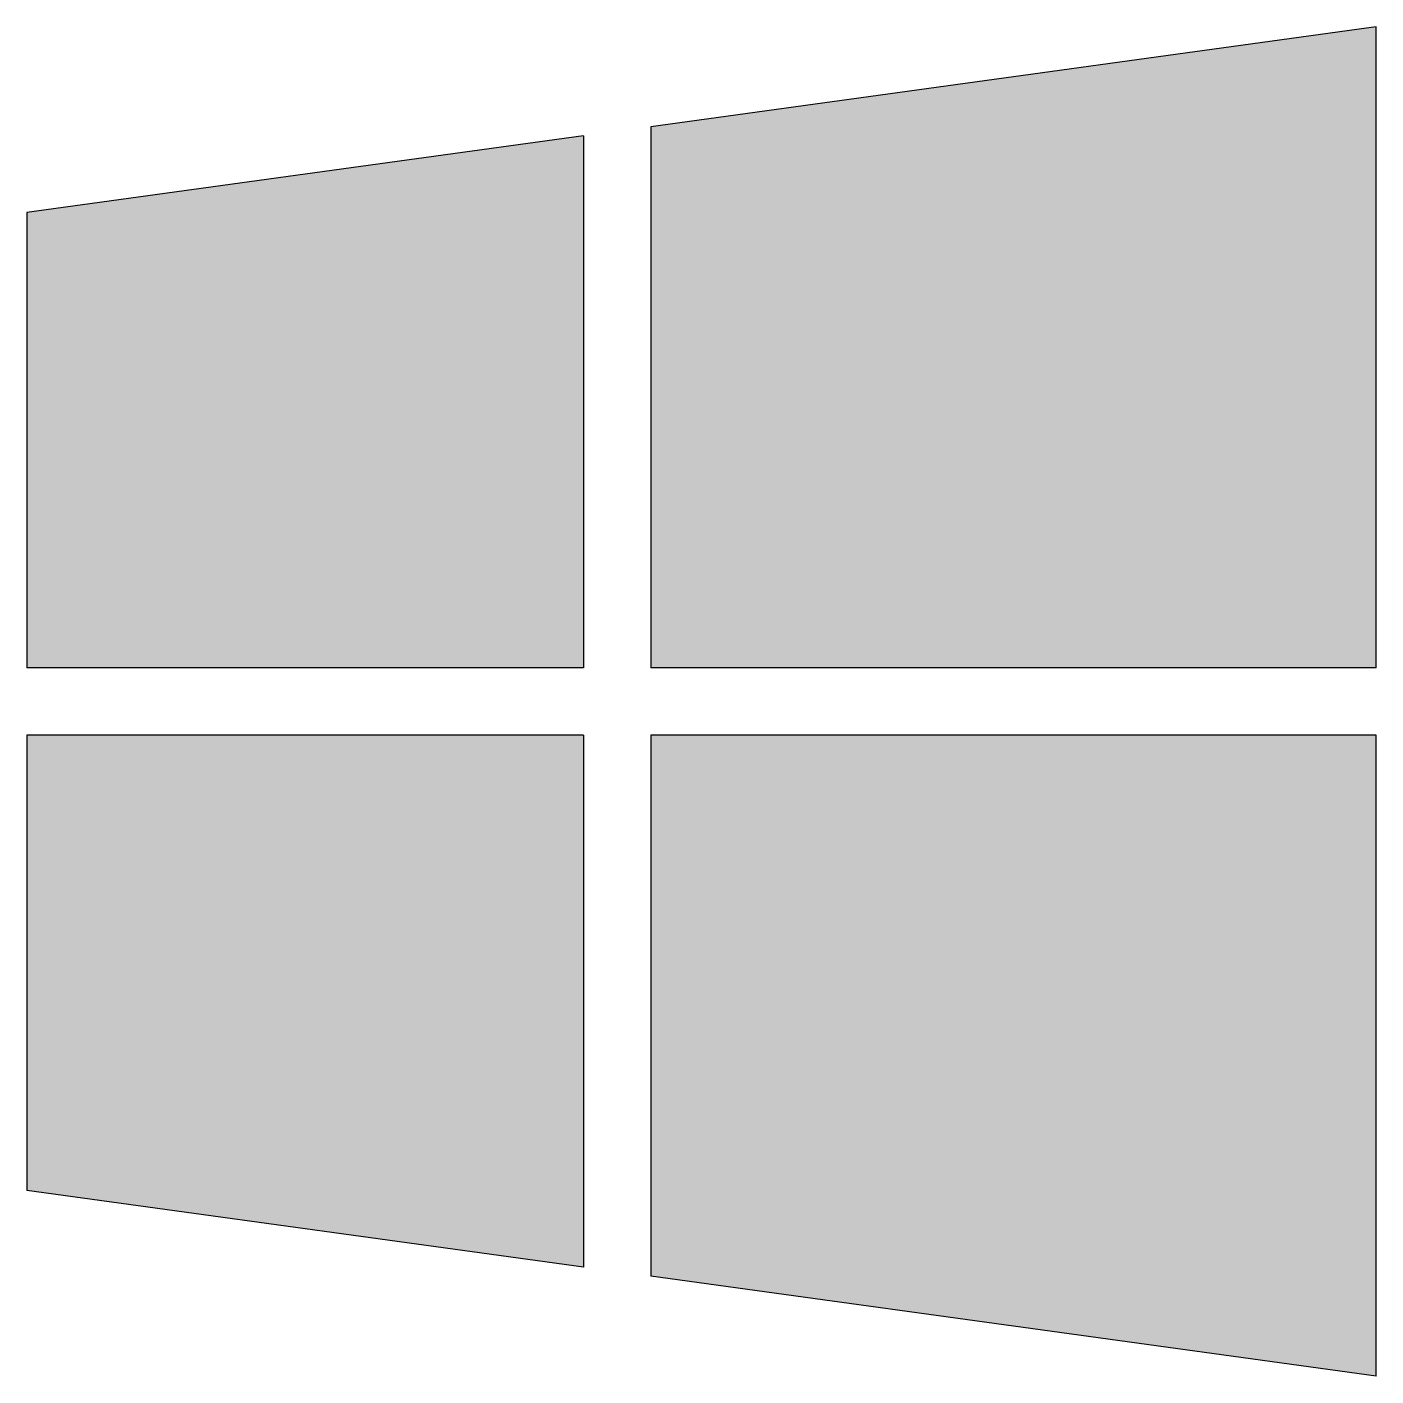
# Model space of a CAD drawing. Header units: inches. Extents: x 3370.8 to 3410.8, y 3920.3 to 3960.3.
import ezdxf

# ---------------------------------------------------------------- set-up
doc = ezdxf.new("R2010")
doc.units = ezdxf.units.IN
doc.header["$MEASUREMENT"] = 0

msp = doc.modelspace()

# ---------------------------------------------------------------- hatches: boundary and pattern name
at = {"true_color": 0x2776bb}
h = msp.add_hatch(color=152, dxfattribs=at)
h.dxf.hatch_style = 1
h.paths.add_polyline_path([(3410.775, 3960.349), (3389.275, 3957.393), (3389.275, 3941.349), (3410.775, 3941.349)])
h.paths.add_polyline_path([(3387.275, 3957.118), (3370.775, 3954.849), (3370.775, 3941.349), (3387.275, 3941.349)])
h.paths.add_polyline_path([(3387.275, 3939.349), (3370.775, 3939.349), (3370.775, 3925.849), (3387.275, 3923.58)])
h.paths.add_polyline_path([(3410.775, 3939.349), (3389.275, 3939.349), (3389.275, 3923.305), (3410.775, 3920.349)])

# ---------------------------------------------------------------- linework, layer by layer
at = {"color": 7, "true_color": 0xffffff}
for p, q in [((3410.775, 3960.349), (3389.275, 3957.393)), ((3410.775, 3941.349), (3410.775, 3960.349)), ((3389.275, 3957.393), (3389.275, 3941.349)), ((3387.275, 3957.118), (3370.775, 3954.849)), ((3387.275, 3957.118), (3387.275, 3941.349)), ((3370.775, 3954.849), (3370.775, 3941.349)), ((3387.275, 3941.349), (3370.775, 3941.349)), ((3410.775, 3941.349), (3389.275, 3941.349)), ((3370.775, 3939.349), (3370.775, 3925.849)), ((3387.275, 3939.349), (3370.775, 3939.349)), ((3387.275, 3939.349), (3387.275, 3923.58)), ((3410.775, 3939.349), (3389.275, 3939.349)), ((3389.275, 3939.349), (3389.275, 3923.305)), ((3410.775, 3920.349), (3410.775, 3939.349)), ((3387.275, 3923.58), (3370.775, 3925.849)), ((3410.775, 3920.349), (3389.275, 3923.305))]:
    msp.add_line(p, q, dxfattribs=at)

doc.saveas('drawing.dxf')
